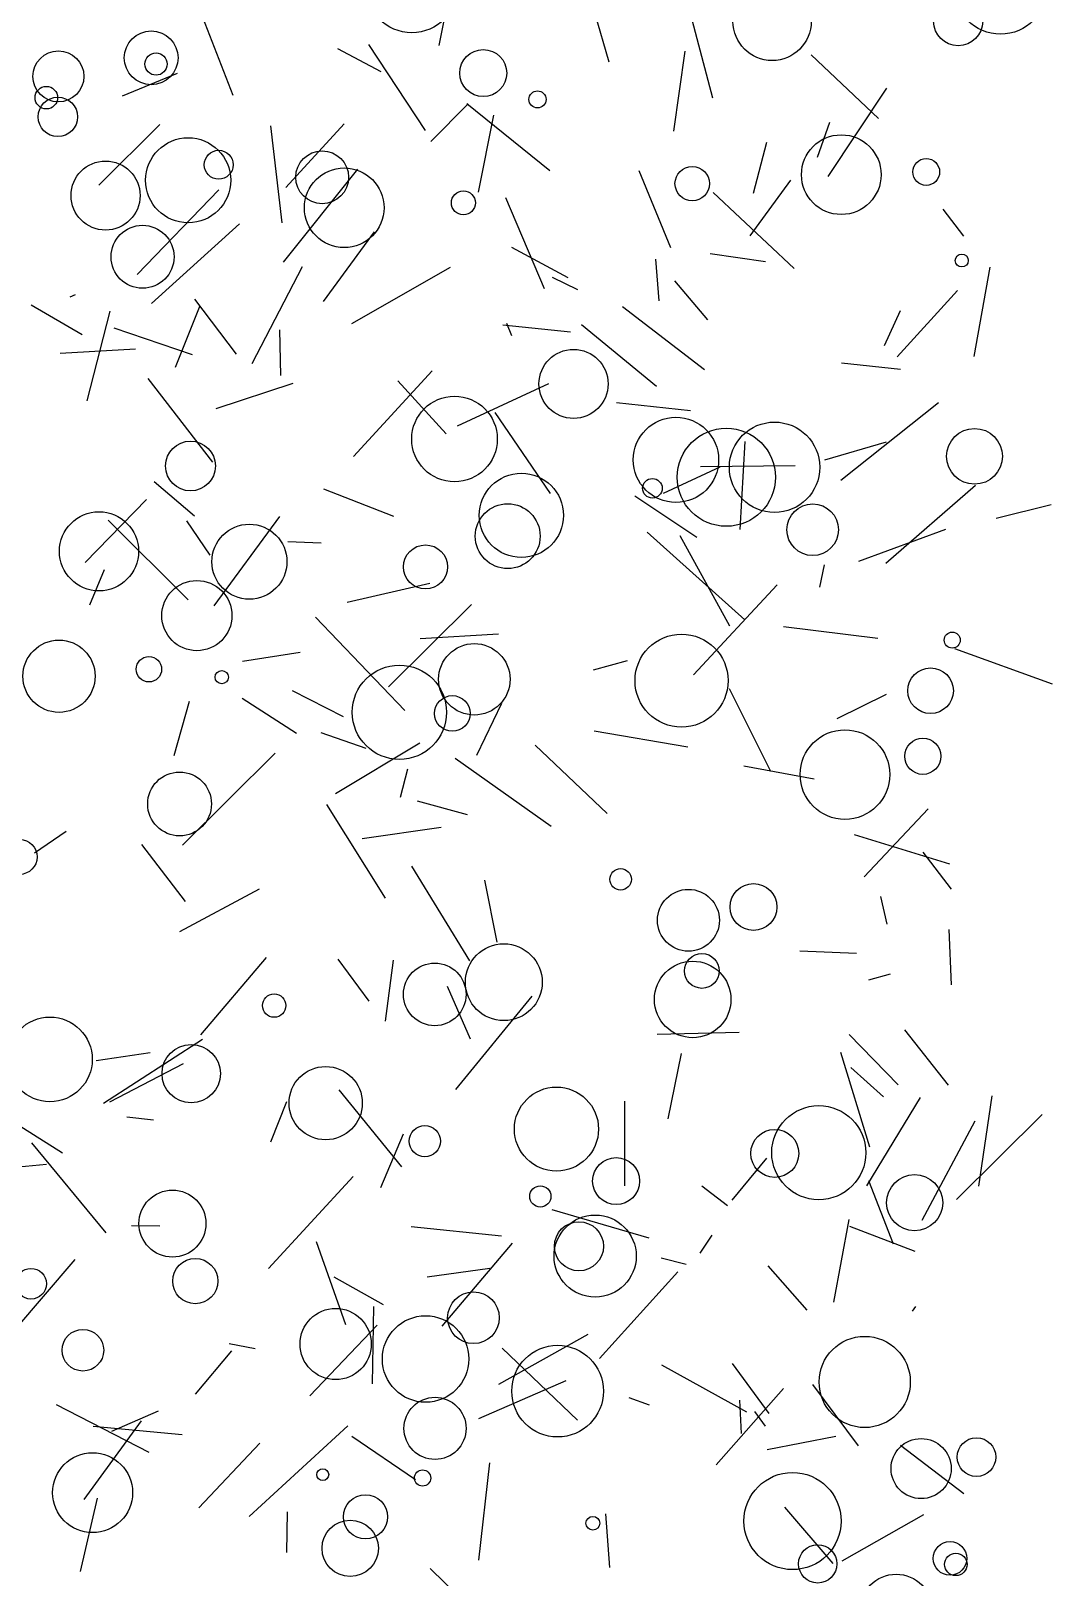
# Model space of a CAD drawing. Header units: millimetres. Extents: x -15 to 2017, y -16 to 2019.
# Drawn here: x 1804 to 2009.2, y 987.2 to 1297.8 of the extents above; entities that cross this region are included whole.
import ezdxf

# ---------------------------------------------------------------- set-up
doc = ezdxf.new("R2010")
doc.units = ezdxf.units.MM

msp = doc.modelspace()

# ---------------------------------------------------------------- linework, layer by layer
at = {"color": 130}
msp.add_line((1888.89, 1309.57), (1886, 1294.87), dxfattribs=at)
at = {"color": 62}
msp.add_line((1844.69, 1284.83), (1838.07, 1301.71), dxfattribs=at)
at = {"color": 222}
for p, q in [((1917.26, 1301.48), (1920.11, 1291.59)), ((1905.35, 1154.31), (1919.77, 1140.56))]:
    msp.add_line(p, q, dxfattribs=at)
at = {"color": 58}
msp.add_line((1941.04, 1284.29), (1936.6, 1301.05), dxfattribs=at)
at = {"color": 116}
msp.add_line((1874.42, 1289.58), (1865.72, 1294.22), dxfattribs=at)
at = {"color": 71}
for p, q in [((1883.29, 1277.81), (1871.91, 1295.05)), ((1866.84, 1159.99), (1856.56, 1165.21)), ((1978.73, 1013.68), (1991.41, 1003.97))]:
    msp.add_line(p, q, dxfattribs=at)
at = {"color": 198}
for p, q in [((1935.4, 1293.74), (1933.14, 1277.66)), ((1822.45, 1284.75), (1833.49, 1289.32))]:
    msp.add_line(p, q, dxfattribs=at)
at = {"color": 53}
msp.add_line((1974.27, 1280.19), (1960.8, 1293.02), dxfattribs=at)
at = {"color": 227}
for p, q in [((1964.22, 1268.59), (1975.98, 1286.34)), ((1893.98, 1265.42), (1897.01, 1280.87)), ((1872.97, 1257.47), (1862.76, 1243.44))]:
    msp.add_line(p, q, dxfattribs=at)
at = {"color": 24}
msp.add_line((1884.39, 1275.57), (1891.86, 1283.15), dxfattribs=at)
at = {"color": 135}
for p, q in [((1891.6, 1283.2), (1908.31, 1269.8)), ((1878.52, 1069.59), (1865.94, 1085.03))]:
    msp.add_line(p, q, dxfattribs=at)
at = {"color": 152}
for p, q in [((1817.66, 1266.84), (1829.96, 1278.99)), ((1949.2, 1265.23), (1951.89, 1275.43))]:
    msp.add_line(p, q, dxfattribs=at)
at = {"color": 170}
msp.add_line((1854.48, 1259.26), (1852.26, 1278.72), dxfattribs=at)
at = {"color": 217}
msp.add_line((1855.27, 1266.36), (1866.96, 1279.13), dxfattribs=at)
at = {"color": 75}
msp.add_line((1964.48, 1279.44), (1961.96, 1272.35), dxfattribs=at)
at = {"color": 250}
for p, q in [((1869.61, 1270.06), (1854.73, 1251.35)), ((1983.06, 1058.86), (1993.74, 1078.85))]:
    msp.add_line(p, q, dxfattribs=at)
at = {"color": 43}
msp.add_line((1932.59, 1254.25), (1926.25, 1269.69), dxfattribs=at)
at = {"color": 223}
msp.add_line((1956.63, 1267.84), (1948.43, 1256.67), dxfattribs=at)
at = {"color": 153}
for p, q in [((1825.37, 1248.89), (1841.77, 1265.87)), ((1969.44, 1136.36), (1988.57, 1130.47))]:
    msp.add_line(p, q, dxfattribs=at)
at = {"color": 150}
for p, q in [((1957.33, 1250.05), (1941.06, 1265.38)), ((1850.02, 1014.08), (1837.78, 1001.07))]:
    msp.add_line(p, q, dxfattribs=at)
at = {"color": 147}
for p, q in [((1899.37, 1264.32), (1907.15, 1246.07)), ((1893.63, 1152.33), (1898.63, 1162.78))]:
    msp.add_line(p, q, dxfattribs=at)
at = {"color": 41}
for p, q in [((1987.2, 1262), (1991.38, 1256.59)), ((1908.38, 1204.9), (1897.28, 1221.12)), ((1943.95, 1061.74), (1938.83, 1065.7)), ((1855.48, 1000.25), (1855.37, 992.09))]:
    msp.add_line(p, q, dxfattribs=at)
at = {"color": 86}
for p, q in [((1845.91, 1259.06), (1828.25, 1243.07)), ((1996.67, 1250.36), (1993.46, 1232.41)), ((1865.2, 1144.63), (1882.14, 1154.79)), ((1898.6, 1055.66), (1880.44, 1057.54))]:
    msp.add_line(p, q, dxfattribs=at)
at = {"color": 2}
for p, q in [((1900.6, 1254.38), (1911.9, 1248.3)), ((1867.7, 1017.55), (1847.91, 999.32))]:
    msp.add_line(p, q, dxfattribs=at)
at = {"color": 213}
for p, q in [((1930.27, 1243.56), (1929.57, 1251.96)), ((1923.78, 1171.24), (1916.98, 1169.36))]:
    msp.add_line(p, q, dxfattribs=at)
at = {"color": 167}
msp.add_line((1940.49, 1253.12), (1951.58, 1251.49), dxfattribs=at)
at = {"color": 148}
msp.add_line((1858.53, 1250.39), (1848.42, 1230.93), dxfattribs=at)
at = {"color": 64}
msp.add_line((1888.23, 1250.3), (1868.42, 1238.94), dxfattribs=at)
at = {"color": 137}
for p, q in [((1913.88, 1245.79), (1908.82, 1248.27)), ((1836.89, 1243.9), (1845.26, 1232.85))]:
    msp.add_line(p, q, dxfattribs=at)
at = {"color": 74}
msp.add_line((1933.34, 1247.59), (1939.92, 1239.74), dxfattribs=at)
at = {"color": 4}
for p, q in [((1814.36, 1236.74), (1804.07, 1242.7)), ((1800.63, 1036.55), (1812.93, 1050.96))]:
    msp.add_line(p, q, dxfattribs=at)
at = {"color": 78}
msp.add_line((1811.92, 1244.38), (1812.96, 1244.86), dxfattribs=at)
at = {"color": 193}
for p, q in [((1837.98, 1242.59), (1832.99, 1230.19)), ((1900.62, 1236.56), (1899.61, 1239.01))]:
    msp.add_line(p, q, dxfattribs=at)
at = {"color": 171}
for p, q in [((1978.04, 1232.3), (1990.18, 1245.67)), ((1971.93, 1065.74), (1982.75, 1083.54))]:
    msp.add_line(p, q, dxfattribs=at)
at = {"color": 31}
for p, q in [((1815.35, 1223.46), (1819.94, 1241.51)), ((1963.39, 1190.54), (1962.45, 1186.02)), ((1865.7, 1111.29), (1871.91, 1102.86)), ((1944.88, 1030.1), (1952.25, 1020.06)), ((1949.42, 1020.4), (1951.56, 1017.51))]:
    msp.add_line(p, q, dxfattribs=at)
at = {"color": 104}
msp.add_line((1939.34, 1229.74), (1922.9, 1242.37), dxfattribs=at)
at = {"color": 99}
for p, q in [((1978.68, 1241.55), (1975.45, 1234.52)), ((1917.15, 1157.19), (1935.98, 1153.94))]:
    msp.add_line(p, q, dxfattribs=at)
at = {"color": 187}
msp.add_line((1820.7, 1238.19), (1836.43, 1232.8), dxfattribs=at)
at = {"color": 128}
for p, q in [((1854.21, 1228.58), (1854.07, 1237.75)), ((1826.27, 1134.36), (1834.99, 1122.87))]:
    msp.add_line(p, q, dxfattribs=at)
at = {"color": 47}
for p, q in [((1912.43, 1237.26), (1898.86, 1238.67)), ((1947.48, 1215.31), (1946.44, 1197.67)), ((1941.72, 1009.72), (1955.21, 1025.03))]:
    msp.add_line(p, q, dxfattribs=at)
at = {"color": 161}
msp.add_line((1914.63, 1238.8), (1929.69, 1226.41), dxfattribs=at)
at = {"color": 114}
msp.add_line((1825.03, 1233.88), (1809.94, 1233.02), dxfattribs=at)
at = {"color": 190}
for p, q in [((1978.71, 1229.81), (1966.89, 1231.03)), ((1875.86, 1166.01), (1892.52, 1182.54))]:
    msp.add_line(p, q, dxfattribs=at)
at = {"color": 70}
for p, q in [((1827.5, 1228), (1840.52, 1211.2)), ((1983.18, 1132.79), (1988.93, 1125.35))]:
    msp.add_line(p, q, dxfattribs=at)
at = {"color": 201}
msp.add_line((1868.87, 1212.3), (1884.62, 1229.5), dxfattribs=at)
at = {"color": 191}
msp.add_line((1887.46, 1216.83), (1877.74, 1227.5), dxfattribs=at)
at = {"color": 164}
for p, q in [((1841.23, 1221.93), (1856.69, 1227.04)), ((1868.79, 1067.63), (1851.77, 1049.13))]:
    msp.add_line(p, q, dxfattribs=at)
at = {"color": 154}
msp.add_line((1889.76, 1218.47), (1908.08, 1226.98), dxfattribs=at)
at = {"color": 244}
msp.add_line((1936.51, 1221.5), (1921.68, 1223.09), dxfattribs=at)
at = {"color": 44}
msp.add_line((1986.35, 1223.1), (1966.75, 1207.46), dxfattribs=at)
at = {"color": 184}
msp.add_line((1975.85, 1215.21), (1963.47, 1211.6), dxfattribs=at)
at = {"color": 157}
for p, q in [((1931.11, 1204.94), (1942.51, 1210.2)), ((1975.78, 1190.9), (1993.79, 1206.56))]:
    msp.add_line(p, q, dxfattribs=at)
at = {"color": 204}
msp.add_line((1957.59, 1210.41), (1938.54, 1210.26), dxfattribs=at)
at = {"color": 218}
for p, q in [((1828.81, 1207.25), (1836.91, 1200.41)), ((1915.93, 1035.92), (1897.94, 1025.88))]:
    msp.add_line(p, q, dxfattribs=at)
at = {"color": 25}
msp.add_line((1862.82, 1205.81), (1876.88, 1200.31), dxfattribs=at)
at = {"color": 240}
for p, q in [((1814.91, 1191.04), (1827.26, 1203.67)), ((1934.63, 1092.33), (1931.99, 1079.26))]:
    msp.add_line(p, q, dxfattribs=at)
at = {"color": 8}
msp.add_line((1925.33, 1204.41), (1937.78, 1196.09), dxfattribs=at)
at = {"color": 60}
msp.add_line((1997.96, 1199.9), (2008.97, 1202.69), dxfattribs=at)
at = {"color": 195}
msp.add_line((1835.65, 1183.5), (1819.54, 1199.53), dxfattribs=at)
at = {"color": 95}
for p, q in [((1840.05, 1192.51), (1835.36, 1199.38)), ((1908.53, 1137.97), (1889.25, 1151.6))]:
    msp.add_line(p, q, dxfattribs=at)
at = {"color": 235}
msp.add_line((1840.86, 1182.32), (1854.04, 1200.28), dxfattribs=at)
at = {"color": 197}
msp.add_line((1927.83, 1197.09), (1947.48, 1179.46), dxfattribs=at)
at = {"color": 65}
msp.add_line((1934.42, 1196.46), (1944.35, 1178.28), dxfattribs=at)
at = {"color": 138}
for p, q in [((1987.77, 1197.63), (1970.31, 1191.23)), ((1849.86, 1125.37), (1833.9, 1116.81))]:
    msp.add_line(p, q, dxfattribs=at)
at = {"color": 50}
for p, q in [((1862.35, 1194.9), (1855.65, 1195.17)), ((1810.36, 1072.36), (1798.71, 1079.71)), ((1924.13, 1023.27), (1928.22, 1021.78))]:
    msp.add_line(p, q, dxfattribs=at)
at = {"color": 84}
msp.add_line((1818.76, 1189.52), (1815.82, 1182.46), dxfattribs=at)
at = {"color": 215}
msp.add_line((1884.19, 1186.82), (1867.54, 1182.95), dxfattribs=at)
at = {"color": 123}
for p, q in [((1937.11, 1168.43), (1953.97, 1186.51)), ((1824.27, 1057.79), (1829.94, 1057.73))]:
    msp.add_line(p, q, dxfattribs=at)
at = {"color": 55}
for p, q in [((1879.16, 1161.26), (1861.2, 1180.05)), ((1979.55, 1097.14), (1988.29, 1085.97)), ((1820.3, 1016.46), (1829.65, 1020.57))]:
    msp.add_line(p, q, dxfattribs=at)
at = {"color": 66}
for p, q in [((1974.18, 1175.77), (1955.24, 1178.1)), ((1968.76, 1089.52), (1975.32, 1083.68))]:
    msp.add_line(p, q, dxfattribs=at)
at = {"color": 121}
for p, q in [((1897.97, 1176.61), (1882.24, 1175.69)), ((1862.3, 1156.82), (1871.32, 1153.69))]:
    msp.add_line(p, q, dxfattribs=at)
at = {"color": 207}
msp.add_line((1846.55, 1171.16), (1858.13, 1173.02), dxfattribs=at)
at = {"color": 63}
msp.add_line((1989.56, 1173.73), (2009.17, 1166.63), dxfattribs=at)
at = {"color": 254}
msp.add_line((1952.65, 1149.01), (1944.39, 1165.61), dxfattribs=at)
at = {"color": 210}
msp.add_line((1832.79, 1152.22), (1835.89, 1163.12), dxfattribs=at)
at = {"color": 192}
msp.add_line((1857.38, 1156.63), (1846.45, 1163.71), dxfattribs=at)
at = {"color": 140}
for p, q in [((1965.98, 1159.64), (1975.93, 1164.57)), ((1904.65, 1103.85), (1889.34, 1085.12))]:
    msp.add_line(p, q, dxfattribs=at)
at = {"color": 124}
msp.add_line((1853.13, 1152.7), (1834.47, 1134.22), dxfattribs=at)
at = {"color": 181}
msp.add_line((1878.28, 1143.87), (1879.72, 1149.52), dxfattribs=at)
at = {"color": 233}
for p, q in [((1961.38, 1147.46), (1947.26, 1150.06)), ((1988.45, 1117.24), (1988.9, 1106.17))]:
    msp.add_line(p, q, dxfattribs=at)
at = {"color": 199}
msp.add_line((1863.39, 1142.39), (1875.23, 1123.55), dxfattribs=at)
at = {"color": 243}
msp.add_line((1881.6, 1143.15), (1891.68, 1140.35), dxfattribs=at)
at = {"color": 200}
for p, q in [((1984.26, 1141.49), (1971.41, 1127.85)), ((1952.04, 1049.72), (1959.9, 1040.79))]:
    msp.add_line(p, q, dxfattribs=at)
at = {"color": 203}
for p, q in [((1804.77, 1132.68), (1811.12, 1137.06)), ((1823.29, 1079.66), (1828.66, 1079.02))]:
    msp.add_line(p, q, dxfattribs=at)
at = {"color": 7}
for p, q in [((1870.57, 1135.53), (1886.48, 1137.81)), ((1983.34, 999.66), (1966.92, 990.34))]:
    msp.add_line(p, q, dxfattribs=at)
at = {"color": 68}
msp.add_line((1880.52, 1130.01), (1892.17, 1110.99), dxfattribs=at)
at = {"color": 253}
msp.add_line((1895.12, 1127.21), (1897.64, 1114.74), dxfattribs=at)
at = {"color": 42}
msp.add_line((1976.01, 1118.37), (1974.78, 1123.93), dxfattribs=at)
at = {"color": 21}
msp.add_line((1969.89, 1112.43), (1958.48, 1112.92), dxfattribs=at)
at = {"color": 231}
msp.add_line((1851.27, 1111.67), (1838.11, 1096.11), dxfattribs=at)
at = {"color": 28}
msp.add_line((1876.79, 1111.1), (1875.22, 1098.83), dxfattribs=at)
at = {"color": 248}
msp.add_line((1887.64, 1105.92), (1892.26, 1095.3), dxfattribs=at)
at = {"color": 163}
msp.add_line((1976.66, 1108.3), (1972.28, 1107.11), dxfattribs=at)
at = {"color": 102}
msp.add_line((1946.34, 1096.61), (1929.87, 1096.16), dxfattribs=at)
at = {"color": 206}
msp.add_line((1838.49, 1095.15), (1818.59, 1082.3), dxfattribs=at)
at = {"color": 49}
msp.add_line((1978.25, 1086.06), (1968.38, 1096.19), dxfattribs=at)
at = {"color": 180}
msp.add_line((1817.13, 1090.92), (1827.98, 1092.56), dxfattribs=at)
at = {"color": 23}
for p, q in [((1966.65, 1092.64), (1972.5, 1073.62)), ((1961.04, 1025.84), (1970.21, 1013.56))]:
    msp.add_line(p, q, dxfattribs=at)
at = {"color": 239}
msp.add_line((1819.87, 1082.64), (1834.68, 1090.36), dxfattribs=at)
at = {"color": 10}
msp.add_line((1855.4, 1082.64), (1852.17, 1074.57), dxfattribs=at)
at = {"color": 178}
msp.add_line((1923.27, 1082.75), (1923.25, 1065.79), dxfattribs=at)
at = {"color": 109}
msp.add_line((1994.44, 1065.7), (1997.13, 1083.84), dxfattribs=at)
at = {"color": 160}
msp.add_line((1989.97, 1063.05), (2007.15, 1080.11), dxfattribs=at)
at = {"color": 112}
msp.add_line((1874.33, 1065.44), (1878.9, 1076.2), dxfattribs=at)
at = {"color": 16}
msp.add_line((1819.15, 1056.34), (1804.22, 1074.43), dxfattribs=at)
at = {"color": 232}
msp.add_line((1807.17, 1070.07), (1787.6, 1068.23), dxfattribs=at)
at = {"color": 18}
msp.add_line((1944.88, 1062.92), (1951.84, 1071.33), dxfattribs=at)
at = {"color": 35}
msp.add_line((1977.31, 1054.06), (1972.35, 1066.77), dxfattribs=at)
at = {"color": 80}
msp.add_line((1908.67, 1061.02), (1928.15, 1055.35), dxfattribs=at)
at = {"color": 26}
msp.add_line((1965.33, 1042.43), (1968.43, 1058.99), dxfattribs=at)
at = {"color": 96}
msp.add_line((1981.65, 1052.6), (1968.56, 1057.62), dxfattribs=at)
at = {"color": 120}
for p, q in [((1861.34, 1054.56), (1867.22, 1037.92)), ((1843.84, 1034.06), (1849.08, 1033.07))]:
    msp.add_line(p, q, dxfattribs=at)
at = {"color": 142}
msp.add_line((1886.65, 1037.57), (1900.81, 1054.26), dxfattribs=at)
at = {"color": 212}
msp.add_line((1940.84, 1055.88), (1938.4, 1052.22), dxfattribs=at)
at = {"color": 51}
for p, q in [((1935.67, 1049.95), (1930.66, 1051.24)), ((1874.84, 1041.85), (1864.97, 1047.39))]:
    msp.add_line(p, q, dxfattribs=at)
at = {"color": 183}
msp.add_line((1883.64, 1047.46), (1896.22, 1049.2), dxfattribs=at)
at = {"color": 229}
msp.add_line((1918.27, 1031.06), (1934.01, 1048.47), dxfattribs=at)
at = {"color": 208}
msp.add_line((1872.68, 1025.96), (1872.92, 1041.54), dxfattribs=at)
at = {"color": 34}
msp.add_line((1981.13, 1040.59), (1981.81, 1041.5), dxfattribs=at)
at = {"color": 33}
msp.add_line((1873.62, 1037.77), (1860.06, 1023.6), dxfattribs=at)
at = {"color": 29}
msp.add_line((1844.35, 1032.64), (1837.06, 1023.91), dxfattribs=at)
at = {"color": 249}
msp.add_line((1898.7, 1033.17), (1913.82, 1018.71), dxfattribs=at)
at = {"color": 172}
msp.add_line((1930.7, 1029.8), (1947.79, 1020.38), dxfattribs=at)
at = {"color": 155}
msp.add_line((1893.99, 1019.02), (1911.53, 1026.67), dxfattribs=at)
at = {"color": 143}
msp.add_line((1946.4, 1022.68), (1946.7, 1016.03), dxfattribs=at)
at = {"color": 228}
msp.add_line((1827.79, 1012.17), (1809.16, 1021.78), dxfattribs=at)
at = {"color": 59}
msp.add_line((1814.76, 1002.75), (1826.25, 1018.54), dxfattribs=at)
at = {"color": 247}
msp.add_line((1816.51, 1017.5), (1834.41, 1015.8), dxfattribs=at)
at = {"color": 77}
msp.add_line((1868.5, 1015.48), (1881.32, 1006.79), dxfattribs=at)
at = {"color": 97}
msp.add_line((1951.96, 1012.82), (1965.73, 1015.5), dxfattribs=at)
at = {"color": 125}
msp.add_line((1893.99, 990.57), (1896.22, 1010.15), dxfattribs=at)
at = {"color": 242}
msp.add_line((1817.36, 1003), (1813.92, 988.27), dxfattribs=at)
at = {"color": 92}
msp.add_line((1955.42, 1001.2), (1965.13, 989.87), dxfattribs=at)
at = {"color": 81}
msp.add_line((1920.35, 989.07), (1919.55, 999.87), dxfattribs=at)
at = {"color": 216}
msp.add_line((1901.13, 972.42), (1884.26, 988.9), dxfattribs=at)
at = {"color": 105}
msp.add_circle((1880.55, 1306.67), 9.22, dxfattribs=at)
at = {"color": 165}
msp.add_circle((1998.82, 1306.53), 9.38, dxfattribs=at)
at = {"color": 29}
msp.add_circle((1952.93, 1299.72), 7.86, dxfattribs=at)
at = {"color": 133}
msp.add_circle((1990.3, 1299.76), 4.94, dxfattribs=at)
at = {"color": 225}
msp.add_circle((1828.2, 1292.41), 5.4, dxfattribs=at)
at = {"color": 251}
msp.add_circle((1809.56, 1288.67), 5.11, dxfattribs=at)
at = {"color": 49}
msp.add_circle((1829.17, 1291.15), 2.24, dxfattribs=at)
at = {"color": 88}
msp.add_circle((1894.9, 1289.34), 4.71, dxfattribs=at)
at = {"color": 54}
for centre, radius in [((1807.13, 1284.4), 2.27), ((1938.83, 1108.94), 3.49)]:
    msp.add_circle(centre, radius, dxfattribs=at)
at = {"color": 171}
msp.add_circle((1809.46, 1280.53), 3.96, dxfattribs=at)
at = {"color": 252}
msp.add_circle((1905.8, 1284.06), 1.71, dxfattribs=at)
at = {"color": 48}
msp.add_circle((1966.83, 1268.93), 8, dxfattribs=at)
at = {"color": 51}
msp.add_circle((1835.62, 1267.8), 8.55, dxfattribs=at)
at = {"color": 100}
msp.add_circle((1841.76, 1270.92), 2.9, dxfattribs=at)
at = {"color": 87}
msp.add_circle((1862.54, 1268.4), 5.31, dxfattribs=at)
at = {"color": 89}
msp.add_circle((1819.03, 1264.73), 6.93, dxfattribs=at)
at = {"color": 190}
msp.add_circle((1936.88, 1267.13), 3.46, dxfattribs=at)
at = {"color": 160}
msp.add_circle((1983.88, 1269.48), 2.7, dxfattribs=at)
at = {"color": 198}
for centre, radius in [((1866.97, 1262.28), 8.01), ((1801.76, 1131.86), 3.51)]:
    msp.add_circle(centre, radius, dxfattribs=at)
at = {"color": 243}
msp.add_circle((1890.91, 1263.26), 2.41, dxfattribs=at)
at = {"color": 157}
for centre, radius in [((1826.46, 1252.43), 6.33), ((1914.13, 1053.62), 4.93)]:
    msp.add_circle(centre, radius, dxfattribs=at)
at = {"color": 135}
msp.add_circle((1991.03, 1251.68), 1.3, dxfattribs=at)
at = {"color": 215}
msp.add_circle((1913.04, 1226.89), 6.94, dxfattribs=at)
at = {"color": 108}
msp.add_circle((1889.13, 1215.82), 8.6, dxfattribs=at)
at = {"color": 170}
msp.add_circle((1933.61, 1211.63), 8.57, dxfattribs=at)
at = {"color": 228}
for centre, radius in [((1943.73, 1208.14), 9.86), ((1993.99, 1011.27), 3.88)]:
    msp.add_circle(centre, radius, dxfattribs=at)
at = {"color": 244}
msp.add_circle((1953.42, 1210.14), 9.08, dxfattribs=at)
at = {"color": 177}
for centre, radius in [((1993.59, 1212.34), 5.6), ((1804.05, 1046.1), 3.09)]:
    msp.add_circle(centre, radius, dxfattribs=at)
at = {"color": 37}
msp.add_circle((1836.1, 1210.4), 5, dxfattribs=at)
at = {"color": 7}
msp.add_circle((1902.56, 1200.48), 8.46, dxfattribs=at)
at = {"color": 31}
msp.add_circle((1928.88, 1205.92), 1.97, dxfattribs=at)
at = {"color": 21}
msp.add_circle((1899.82, 1196.3), 6.51, dxfattribs=at)
at = {"color": 62}
msp.add_circle((1961.09, 1197.59), 5.18, dxfattribs=at)
at = {"color": 176}
msp.add_circle((1817.71, 1193.25), 7.95, dxfattribs=at)
at = {"color": 238}
msp.add_circle((1847.93, 1191.17), 7.54, dxfattribs=at)
at = {"color": 117}
msp.add_circle((1883.3, 1190.13), 4.41, dxfattribs=at)
at = {"color": 81}
for centre, radius in [((1837.37, 1180.34), 7.05), ((1984.76, 1165.24), 4.58)]:
    msp.add_circle(centre, radius, dxfattribs=at)
at = {"color": 220}
msp.add_circle((1809.68, 1168.16), 7.26, dxfattribs=at)
at = {"color": 121}
msp.add_circle((1893.11, 1167.54), 7.18, dxfattribs=at)
at = {"color": 79}
msp.add_circle((1934.73, 1167.27), 9.34, dxfattribs=at)
at = {"color": 35}
msp.add_circle((1989.12, 1175.42), 1.6, dxfattribs=at)
at = {"color": 41}
msp.add_circle((1827.74, 1169.56), 2.56, dxfattribs=at)
at = {"color": 57}
msp.add_circle((1842.37, 1167.97), 1.33, dxfattribs=at)
at = {"color": 153}
msp.add_circle((1878.06, 1160.92), 9.47, dxfattribs=at)
at = {"color": 2}
msp.add_circle((1888.7, 1160.68), 3.58, dxfattribs=at)
at = {"color": 136}
msp.add_circle((1967.56, 1148.4), 9, dxfattribs=at)
at = {"color": 161}
msp.add_circle((1983.2, 1152.07), 3.63, dxfattribs=at)
at = {"color": 92}
msp.add_circle((1833.9, 1142.5), 6.41, dxfattribs=at)
at = {"color": 99}
msp.add_circle((1922.49, 1127.35), 2.16, dxfattribs=at)
at = {"color": 67}
msp.add_circle((1936.12, 1119.12), 6.22, dxfattribs=at)
at = {"color": 9}
msp.add_circle((1949.19, 1121.79), 4.71, dxfattribs=at)
at = {"color": 211}
for centre, radius in [((1899.03, 1106.68), 7.72), ((1865.25, 1033.99), 7.16), ((1971.53, 1026.36), 9.16)]:
    msp.add_circle(centre, radius, dxfattribs=at)
at = {"color": 240}
msp.add_circle((1885.16, 1104.24), 6.29, dxfattribs=at)
at = {"color": 69}
for centre, radius in [((1936.98, 1103.22), 7.69), ((1882.71, 1007.06), 1.63)]:
    msp.add_circle(centre, radius, dxfattribs=at)
at = {"color": 112}
msp.add_circle((1852.9, 1101.98), 2.34, dxfattribs=at)
at = {"color": 150}
msp.add_circle((1807.86, 1091.18), 8.51, dxfattribs=at)
at = {"color": 93}
for centre, radius in [((1836.23, 1088.31), 5.86), ((1832.47, 1058.19), 6.73)]:
    msp.add_circle(centre, radius, dxfattribs=at)
at = {"color": 110}
msp.add_circle((1863.25, 1082.39), 7.36, dxfattribs=at)
at = {"color": 229}
msp.add_circle((1909.61, 1077.17), 8.45, dxfattribs=at)
at = {"color": 30}
msp.add_circle((1962.3, 1072.43), 9.45, dxfattribs=at)
at = {"color": 164}
for centre, radius in [((1883.17, 1074.74), 3.12), ((1883.32, 1030.98), 8.69)]:
    msp.add_circle(centre, radius, dxfattribs=at)
at = {"color": 118}
msp.add_circle((1953.47, 1072.29), 4.82, dxfattribs=at)
at = {"color": 56}
msp.add_circle((1921.6, 1066.73), 4.72, dxfattribs=at)
at = {"color": 27}
msp.add_circle((1906.36, 1063.64), 2.13, dxfattribs=at)
at = {"color": 68}
msp.add_circle((1981.56, 1062.38), 5.64, dxfattribs=at)
at = {"color": 45}
for centre, radius in [((1917.38, 1051.66), 8.25), ((1962.1, 989.82), 3.85)]:
    msp.add_circle(centre, radius, dxfattribs=at)
at = {"color": 174}
msp.add_circle((1837.05, 1046.63), 4.54, dxfattribs=at)
at = {"color": 230}
msp.add_circle((1892.94, 1039.27), 5.19, dxfattribs=at)
at = {"color": 223}
msp.add_circle((1814.48, 1032.74), 4.18, dxfattribs=at)
at = {"color": 187}
msp.add_circle((1909.84, 1024.52), 9.21, dxfattribs=at)
at = {"color": 231}
msp.add_circle((1885.21, 1017.04), 6.24, dxfattribs=at)
at = {"color": 101}
msp.add_circle((1982.86, 1008.96), 6.04, dxfattribs=at)
at = {"color": 183}
msp.add_circle((1816.42, 1004.12), 8.03, dxfattribs=at)
at = {"color": 154}
msp.add_circle((1862.66, 1007.74), 1.2, dxfattribs=at)
at = {"color": 72}
msp.add_circle((1957.03, 998.42), 9.76, dxfattribs=at)
at = {"color": 236}
msp.add_circle((1871.25, 999.27), 4.42, dxfattribs=at)
at = {"color": 44}
msp.add_circle((1868.17, 992.94), 5.66, dxfattribs=at)
at = {"color": 140}
msp.add_circle((1916.92, 997.98), 1.38, dxfattribs=at)
at = {"color": 71}
msp.add_circle((1988.67, 990.91), 3.38, dxfattribs=at)
at = {"color": 169}
msp.add_circle((1989.83, 989.71), 2.25, dxfattribs=at)
at = {"color": 19}
msp.add_circle((1977.86, 980.46), 7.27, dxfattribs=at)

doc.saveas('drawing.dxf')
